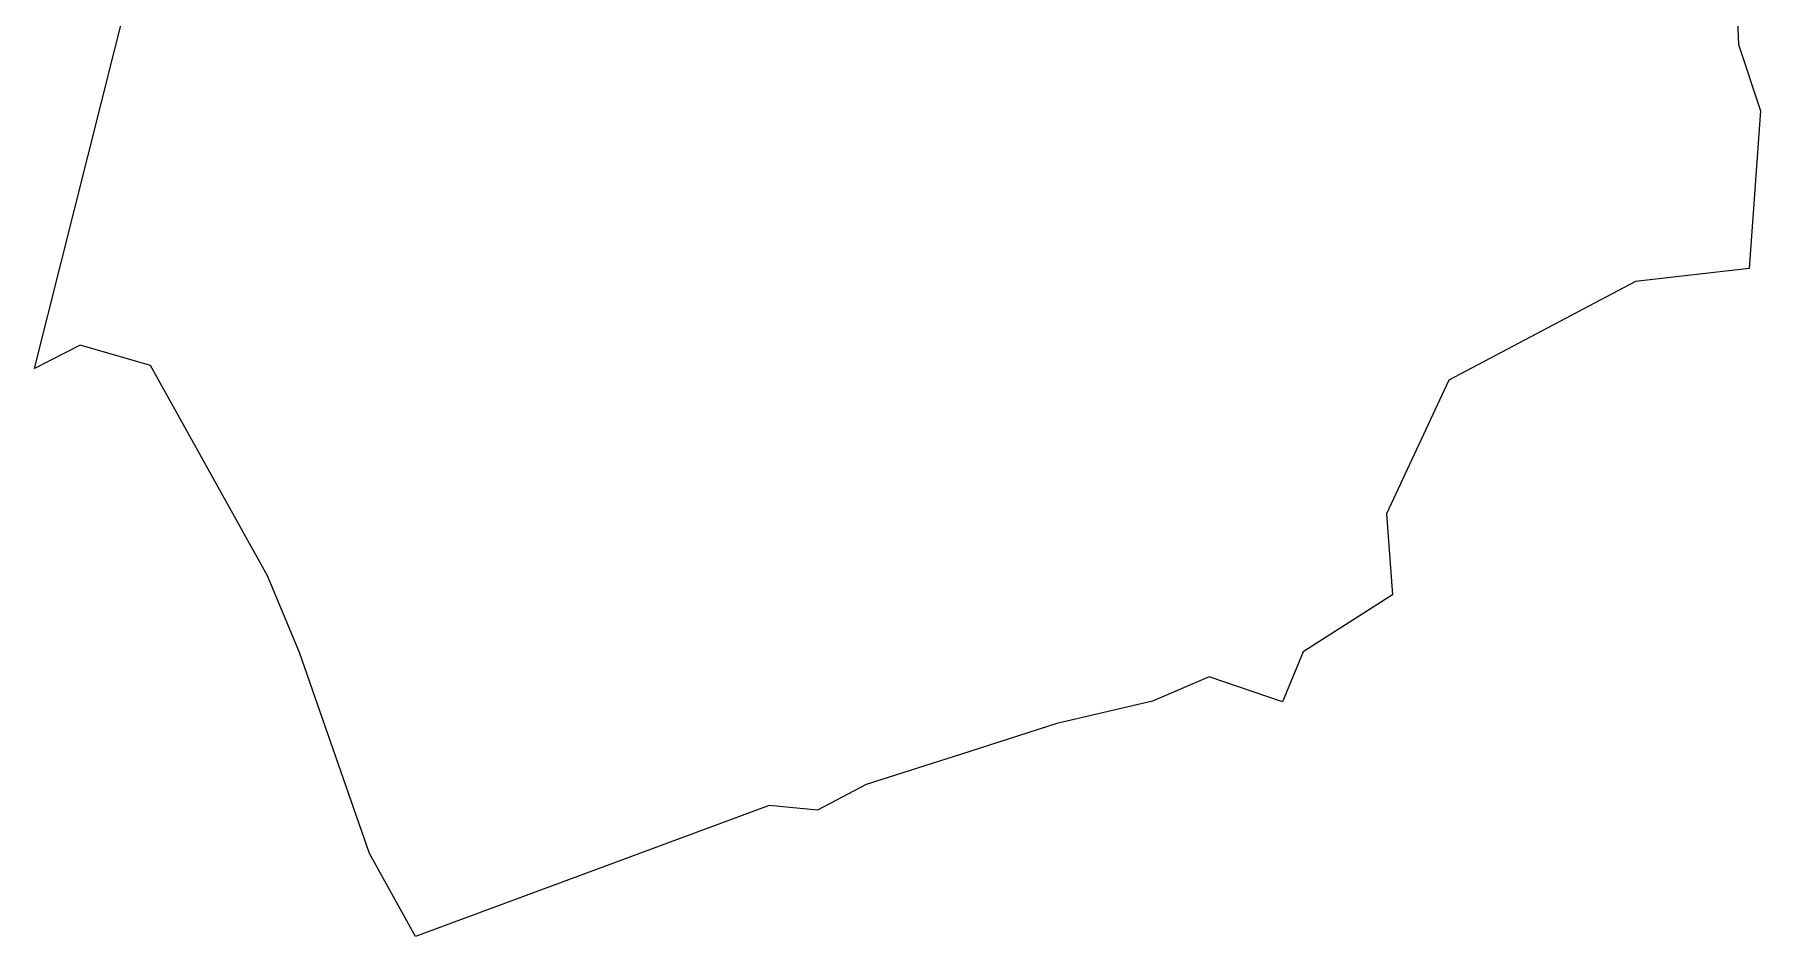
# Model space of a CAD drawing. Header units: metres. Extents: x 295202 to 296901, y 1978172 to 1980028.
# Drawn here: x 295202 to 296794, y 1978172 to 1979003 of the extents above; entities that cross this region are included whole.
import ezdxf

# ---------------------------------------------------------------- set-up
doc = ezdxf.new("R2010")
doc.units = ezdxf.units.M
doc.header["$MEASUREMENT"] = 0
doc.layers.add('VILLAGE BOUNDRY', color=3, linetype='Continuous')

msp = doc.modelspace()

# ---------------------------------------------------------------- linework, layer by layer
at = {"layer": 'VILLAGE BOUNDRY', "color": 3}
for p, q in [((296763, 1979244), (296773.8, 1978994.2)), ((295201.9, 1978695.4), (295327, 1979192.8)), ((296773.8, 1978994.2), (296793.9, 1978933)), ((296793.9, 1978933), (296783.6, 1978787.6)), ((296678.8, 1978775.7), (296506.6, 1978684.8)), ((296783.6, 1978787.6), (296678.8, 1978775.7)), ((295244.1, 1978717.1), (295201.9, 1978695.4)), ((295309, 1978698.3), (295244.1, 1978717.1)), ((295416.8, 1978504.3), (295309, 1978698.3)), ((296506.6, 1978684.8), (296448.9, 1978561.4)), ((296448.9, 1978561.4), (296454.6, 1978486.8)), ((295446.4, 1978433.6), (295416.8, 1978504.3)), ((296454.6, 1978486.8), (296372.2, 1978434.2)), ((295510.9, 1978248.2), (295446.4, 1978433.6)), ((296372.2, 1978434.2), (296353.1, 1978388)), ((296285.3, 1978411.2), (296233.2, 1978388.8)), ((296353.1, 1978388), (296285.3, 1978411.2)), ((296233.2, 1978388.8), (296144.9, 1978368.1)), ((296144.9, 1978368.1), (296057, 1978340)), ((296057, 1978340), (295969, 1978311.9)), ((295969, 1978311.9), (295924, 1978288.2)), ((295879.6, 1978292.6), (295553.2, 1978171.8)), ((295924, 1978288.2), (295879.6, 1978292.6)), ((295553.2, 1978171.8), (295510.9, 1978248.2))]:
    msp.add_line(p, q, dxfattribs=at)

doc.saveas('drawing.dxf')
